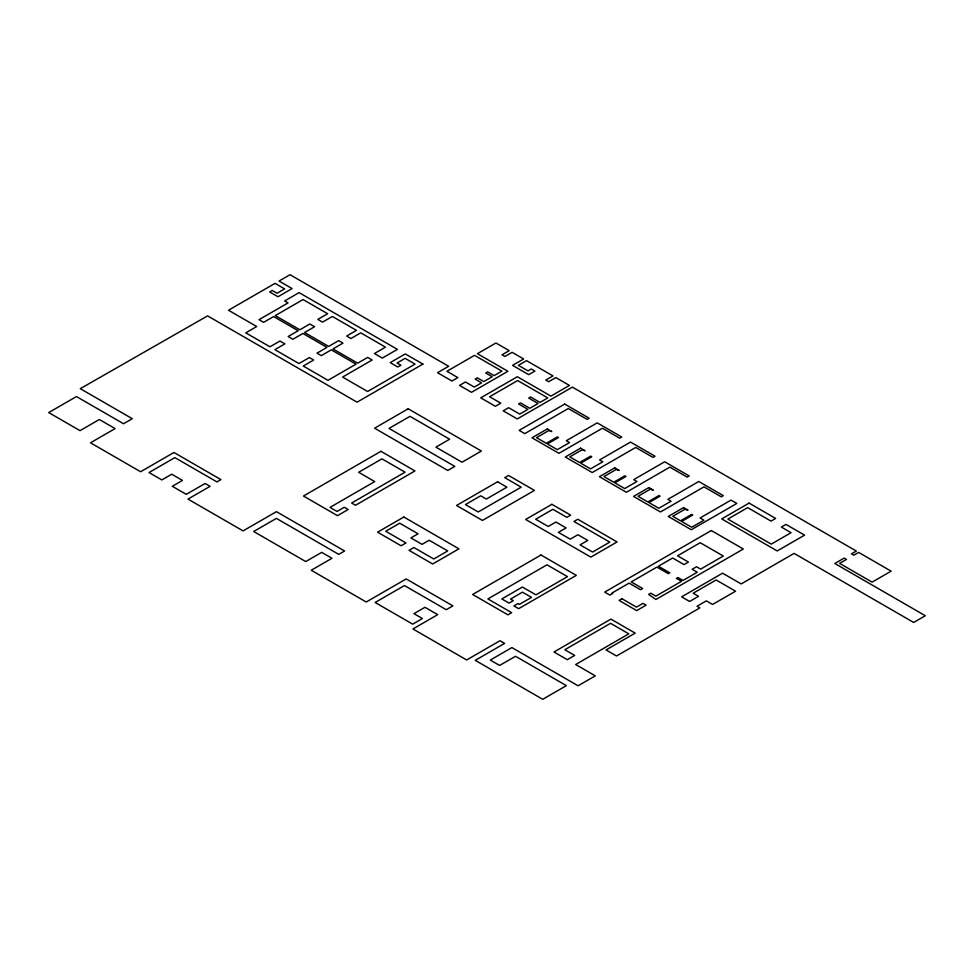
<?xml version="1.0" encoding="UTF-8"?>
<svg xmlns="http://www.w3.org/2000/svg" width="974" height="974" viewBox="0 0 974 974"><rect width="100%" height="100%" fill="white"/><g stroke="black" fill="none" stroke-linecap="round" stroke-linejoin="round"><path stroke-width="1.46" d="M422.911 364.093L357.081 402.177L207.596 315.88L80.282 388.675L132.269 418.686L123.528 423.739L76.447 396.552L48.7 412.574L80.014 430.654L99.348 419.49L115.115 428.584L90.497 442.805L140.609 471.745L173.956 452.484L220.952 479.622L216.958 481.923L174.87 457.622L149.022 472.536L161.818 479.926L171.716 474.204L182.479 480.413L172.313 486.294L186.265 494.354L205.124 483.469L210.08 486.33L187.982 499.09L243.086 530.903L276.433 511.654L344.589 550.992L338.733 554.376L276.397 518.387L253.678 531.5L305.751 561.572L321.7 552.355L331.964 558.285L311.242 570.253L366.236 602.005L406.195 578.933L452.886 605.889L446.275 609.7L404.454 585.569L375.148 602.48L412.684 624.151L422.412 618.539L413.95 613.657L424.968 607.289L437.716 614.643L412.927 628.961L466.656 659.97L500.003 640.722L504.617 643.388L475.263 660.348L542.713 699.295L566.369 685.635L515.526 656.269L499.625 665.449L490.287 660.068L511.898 647.588L578.069 685.793L595.309 675.846L575.671 664.511L628.79 633.843L610.564 623.323L564.823 649.731L574.684 655.429L567.318 659.69L553.987 651.996L610.917 619.111L635.182 633.124L606.047 649.95L616.53 656.001L699.856 607.898L697.007 606.254L706.357 600.861L712.591 604.452L735.565 591.194L716.146 579.98L693.171 593.239L698.516 596.332L689.616 601.469L681.605 596.843L722.574 573.187L741.19 583.937L794.078 553.39L913.673 622.447L925.3 615.726L834.828 563.496L844.19 558.09L846.503 559.417L839.637 563.386L872.12 582.135L891.137 571.166L858.654 552.404L853.821 555.192L851.519 553.853L856.341 551.065L572.383 387.128L517.279 418.942L503.205 410.821L508.611 407.704L519.726 414.12L527.92 409.384L518.521 403.954L520.408 402.871L529.807 408.289L538.086 403.516L528.687 398.086L530.574 396.99L539.973 402.42L547.753 397.928L517.644 380.554L489.618 396.735L500.782 403.187L495.376 406.304L480.742 397.842L517.328 376.731L550.907 396.114L569.425 385.424L555.85 377.583L548.654 381.735L545.769 380.067L552.964 375.915L526.532 360.66L518.412 365.347L528.005 370.887L531.293 368.988L534.909 371.082L528.699 374.673L512.592 365.372L523.647 358.992L512.105 352.32L504.909 356.472L502.024 354.816L509.207 350.652L495.936 342.994L477.418 353.684L507.917 371.289L471.513 392.315L459.558 385.412L465.475 381.991L474.253 387.068L481.619 382.819L475.142 379.081L477.321 377.827L483.798 381.564L492.174 376.719L485.709 372.981L487.621 371.873L494.098 375.611L501.89 371.118L474.557 355.34L446.932 371.289L457.853 377.595L451.936 381.004L437.545 372.701L448.649 366.285L290.033 274.705L279.051 281.048L292.127 288.596L277.992 296.753L269.688 291.957L272.233 290.483L277.079 293.271L284.639 288.901L275.045 283.361L228.488 310.243L256.71 326.534L245.765 332.852L269.944 346.805L279.976 341.022L284.907 343.859L274.875 349.654L298.969 363.57L309.367 357.555L313.652 360.039L303.255 366.041L327.994 380.323L356.034 364.142L331.294 349.849L321.274 355.644L316.976 353.16L326.996 347.377L302.914 333.473L292.882 339.256L288.146 336.517L298.166 330.734L273.621 316.562L263.601 322.345L258.999 319.691L288.048 302.914L284.651 300.954L299.091 292.614L397.404 349.374L382.307 358.079L374.418 353.525L385.497 347.134L360.745 332.84L350.92 338.526L346.622 336.042L356.46 330.369L332.365 316.465L322.54 322.138L317.792 319.399L327.629 313.725L303.084 299.554L275.289 315.6L299.834 329.772L309.854 323.989L314.59 326.728L304.57 332.511L328.664 346.415L338.684 340.632L342.97 343.116L332.95 348.899L357.689 363.18L367.673 357.421L372.141 360.003L342.592 377.06L367.588 391.499L415.058 364.093L405.111 358.347L397.051 363.01L400.886 365.226L397.782 367.015L390.209 362.632L405.294 353.927L422.911 364.093M408.191 408.788L374.588 428.195L447.772 470.454L454.797 466.4L389.028 428.426L409.981 416.324L449.635 439.225L435.902 447.151L462.005 462.224L481.387 451.047L408.191 408.788M380.944 451.303L303.474 496.034L337.479 515.672L348.168 509.499L344.297 507.271L337.041 511.46L330.016 507.393L374.722 481.582L358.627 472.293L381.942 458.839L405.062 472.183L351.638 503.022L355.51 505.262L414.961 470.941L380.944 451.303M564.689 404.076L519.154 430.362L524.803 433.625L568.305 408.52L587.152 419.392L589.197 418.223L564.689 404.076M547.315 428.95L532.011 437.789L558.942 453.336L602.431 428.219L619.695 438.19L621.741 437.009L597.232 422.862L566.296 440.723L569.522 442.586L557.298 449.647L547.412 443.937L558.504 437.533L557.42 436.9L546.317 443.304L536.516 437.655L548.739 430.593L551.795 431.543L547.315 428.95M403.833 517.024L377.583 532.181L401.105 545.769L405.975 542.944L385.741 531.268L399.693 523.208L418.041 533.801L410.906 537.916L422.059 544.356L429.193 540.241L447.723 550.943L433.771 558.991L413.901 547.522L409.031 550.334L432.675 563.995L458.924 548.837L403.833 517.024M497.556 481.789L456.538 505.482L482.447 520.433L534.434 490.421L508.525 475.458L504.739 477.65L521.212 487.158L478.234 511.959L465.462 504.581L480.681 495.803L486.343 499.053L506.906 487.183L497.556 481.789M580.601 448.174L565.297 457.001L592.229 472.548L635.718 447.443L652.982 457.403L655.027 456.222L630.531 442.074L599.582 459.947L602.809 461.81L590.585 468.859L580.699 463.161L591.79 456.757L590.707 456.124L579.615 462.528L569.802 456.867L582.038 449.805L585.082 450.755L580.601 448.174M614.728 467.873L599.436 476.712L626.355 492.26L669.856 467.143L687.12 477.114L689.166 475.933L664.658 461.786L633.709 479.646L636.935 481.509L624.711 488.571L614.825 482.861L625.929 476.456L624.833 475.823L613.742 482.227L603.941 476.578L616.165 469.517L619.208 470.466L614.728 467.873M551.905 504.325L525.656 519.471L590.841 557.104L617.078 541.946L577.789 519.264L573.978 521.467L609.761 542.128L592.557 552.063L580.078 544.856L587.76 540.424L577.911 534.738L570.24 539.17L558.431 532.364L566.113 527.92L555.911 522.027L548.228 526.471L535.676 519.227L552.891 509.292L566.844 517.352L570.654 515.149L551.905 504.325M648.854 487.584L633.563 496.411L660.482 511.959L703.983 486.854L721.247 496.813L723.292 495.632L698.784 481.485L667.847 499.358L671.074 501.22L658.85 508.27L648.964 502.572L660.055 496.156L658.96 495.535L647.868 501.939L638.067 496.277L650.291 489.216L653.347 490.166L648.854 487.584M541.008 555.01L472.646 594.481L507.941 614.85L511.691 612.683L487.877 598.937L546.986 564.81L567.477 576.632L535.931 594.846L522.417 587.042L501.805 598.949L509.012 603.113L513.298 600.641L510.546 599.047L522.466 592.168L531.512 597.391L519.471 604.343L518.058 603.539L513.907 605.938L518.643 608.677L576.304 575.378L541.008 555.01M683.553 507.612L668.261 516.451L691.296 529.746L736.831 503.448L731.036 500.112L700.087 517.973L703.959 520.201L691.735 527.263L681.642 521.431L692.733 515.027L691.65 514.394L680.546 520.81L672.766 516.305L684.99 509.256L688.034 510.206L683.553 507.612M749.091 503.108L721.722 518.911L777.203 550.943L804.585 535.14L785.969 524.402L781.343 527.068L791.071 532.693L771.25 544.137L727.858 519.081L747.679 507.637L771.006 521.102L775.645 518.436L749.091 503.108M711.312 530.538L604.684 592.107L609.846 595.09L612.756 593.422L612.025 592.996L629.107 583.134L640.527 589.733L642.645 588.503L631.225 581.916L656.914 567.087L668.334 573.674L669.795 572.834L658.375 566.235L672.632 558.005L684.052 564.591L688.423 562.071L677.551 555.801L700.221 542.713L723.317 556.044L700.635 569.133L696.52 566.746L692.149 569.266L697.274 572.225L683.005 580.467L677.892 577.509L676.431 578.349L681.544 581.308L655.867 596.137L650.742 593.178L648.623 594.408L655.916 599.485L743.32 549.019L711.312 530.538M621.996 598.754L619.099 600.434L636.692 610.588L646.091 605.158L642.974 603.369L636.472 607.119L621.996 598.754"/></g></svg>
